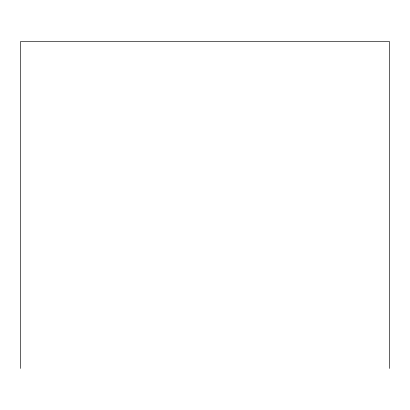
<?xml version="1.0" encoding="UTF-8"?>
<svg xmlns="http://www.w3.org/2000/svg" width="410" height="410" viewBox="0 0 410 410"><rect width="100%" height="100%" fill="white"/><g stroke="black" fill="none" stroke-linecap="round" stroke-linejoin="round"><path stroke-width="0.61" d="M389.5 368.431L389.5 41.569L20.5 41.569L20.5 368.431"/></g></svg>
